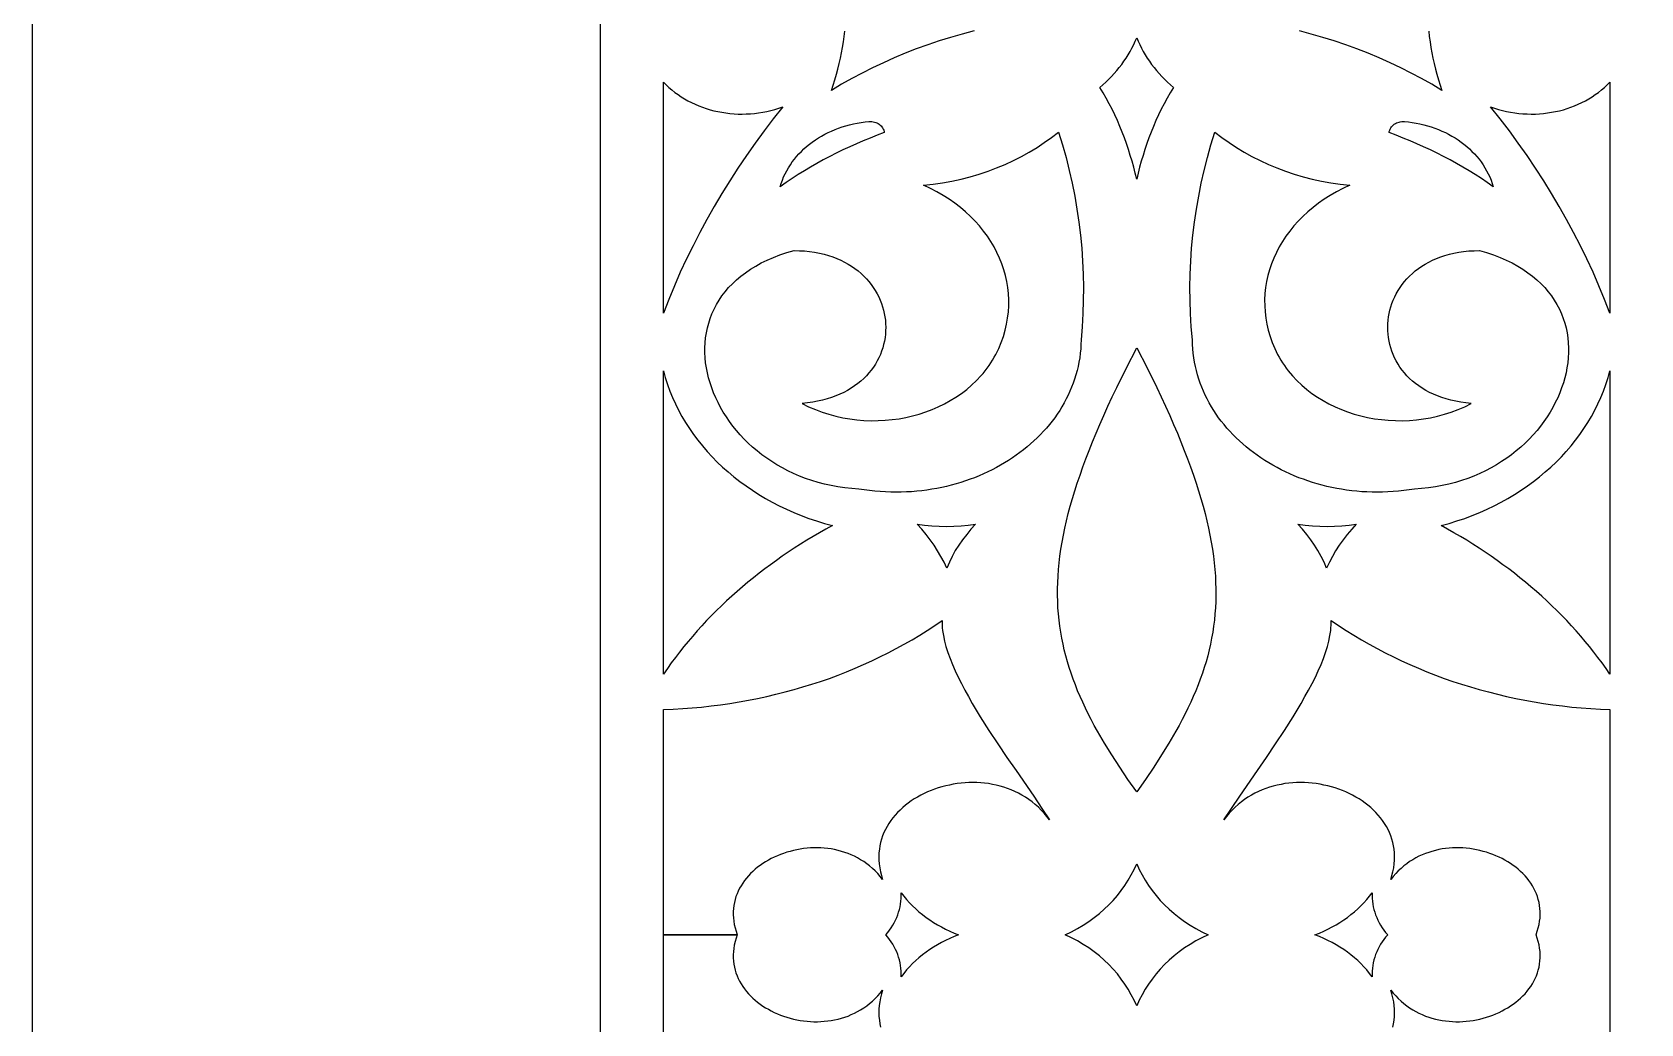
# Model space of a CAD drawing. Extents: x 1336 to 2036, y -730 to 370.
# Drawn here: x 1335.7 to 1463.2, y 115.1 to 193.7 of the extents above; entities that cross this region are included whole.
import ezdxf

# ---------------------------------------------------------------- set-up
doc = ezdxf.new("R2010")
doc.units = 0
doc.layers.add('LAYER_1', color=18, linetype='CONTINUOUS')
doc.layers.add('LAYER_2', color=4, linetype='CONTINUOUS')

msp = doc.modelspace()

# ---------------------------------------------------------------- linework, layer by layer
at = {"layer": 'LAYER_1'}
for points in [[(1335.73, -729.84), (2035.73, -729.84), (2035.73, 370.16), (1335.73, 370.16)], [(1423.23, 193.22), (1423.34, 192.94), (1423.47, 192.67), (1423.61, 192.4), (1423.75, 192.13), (1423.9, 191.87), (1424.06, 191.61), (1424.24, 191.36), (1424.41, 191.11), (1424.6, 190.86), (1424.8, 190.62), (1425, 190.39), (1425.22, 190.16), (1425.44, 189.93), (1425.67, 189.71), (1425.9, 189.49), (1426.15, 189.28), (1425.89, 188.85), (1425.64, 188.42), (1425.4, 187.99), (1425.17, 187.55), (1424.96, 187.1), (1424.75, 186.66), (1424.56, 186.2), (1424.38, 185.75), (1424.2, 185.29), (1424.04, 184.83), (1423.88, 184.37), (1423.73, 183.9), (1423.59, 183.44), (1423.46, 182.97), (1423.34, 182.49), (1423.23, 182.02), (1423.11, 182.49), (1422.99, 182.97), (1422.86, 183.44), (1422.72, 183.9), (1422.58, 184.37), (1422.42, 184.83), (1422.25, 185.29), (1422.08, 185.75), (1421.9, 186.2), (1421.7, 186.66), (1421.5, 187.1), (1421.28, 187.55), (1421.05, 187.99), (1420.82, 188.42), (1420.57, 188.85), (1420.31, 189.28), (1420.55, 189.49), (1420.79, 189.71), (1421.02, 189.93), (1421.24, 190.16), (1421.45, 190.39), (1421.66, 190.62), (1421.85, 190.86), (1422.04, 191.11), (1422.22, 191.36), (1422.39, 191.61), (1422.55, 191.87), (1422.71, 192.13), (1422.85, 192.4), (1422.99, 192.67), (1423.11, 192.94)], [(1385.74, 189.71), (1385.95, 189.49), (1386.17, 189.28), (1386.4, 189.08), (1386.64, 188.89), (1386.89, 188.71), (1387.15, 188.54), (1387.41, 188.37), (1387.68, 188.22), (1387.96, 188.08), (1388.24, 187.95), (1388.53, 187.82), (1388.83, 187.71), (1389.13, 187.61), (1389.43, 187.52), (1389.74, 187.44), (1390.05, 187.37), (1390.36, 187.31), (1390.68, 187.26), (1391, 187.22), (1391.33, 187.19), (1391.65, 187.17), (1391.98, 187.17), (1392.3, 187.18), (1392.63, 187.19), (1392.95, 187.22), (1393.28, 187.26), (1393.6, 187.32), (1393.93, 187.38), (1394.25, 187.46), (1394.57, 187.54), (1394.88, 187.64), (1395.2, 187.75), (1394.44, 186.8), (1393.71, 185.84), (1393, 184.87), (1392.31, 183.89), (1391.64, 182.89), (1390.99, 181.89), (1390.36, 180.88), (1389.76, 179.86), (1389.18, 178.83), (1388.62, 177.8), (1388.08, 176.75), (1387.57, 175.7), (1387.07, 174.64), (1386.6, 173.57), (1386.16, 172.49), (1385.74, 171.41)], [(1460.72, 171.41), (1460.3, 172.49), (1459.85, 173.57), (1459.38, 174.64), (1458.89, 175.7), (1458.38, 176.75), (1457.84, 177.8), (1457.28, 178.83), (1456.7, 179.86), (1456.09, 180.88), (1455.47, 181.89), (1454.82, 182.89), (1454.15, 183.89), (1453.46, 184.87), (1452.75, 185.84), (1452.01, 186.8), (1451.26, 187.75), (1451.57, 187.64), (1451.89, 187.54), (1452.21, 187.46), (1452.53, 187.38), (1452.85, 187.32), (1453.18, 187.26), (1453.5, 187.22), (1453.83, 187.19), (1454.15, 187.18), (1454.48, 187.17), (1454.81, 187.17), (1455.13, 187.19), (1455.45, 187.22), (1455.77, 187.26), (1456.09, 187.31), (1456.41, 187.37), (1456.72, 187.44), (1457.03, 187.52), (1457.33, 187.61), (1457.63, 187.71), (1457.92, 187.82), (1458.21, 187.95), (1458.5, 188.08), (1458.77, 188.22), (1459.05, 188.37), (1459.31, 188.54), (1459.56, 188.71), (1459.81, 188.89), (1460.05, 189.08), (1460.28, 189.28), (1460.51, 189.49), (1460.72, 189.71)], [(1402.02, 186.58), (1402.13, 186.59), (1402.24, 186.58), (1402.35, 186.57), (1402.45, 186.54), (1402.55, 186.51), (1402.65, 186.47), (1402.74, 186.42), (1402.83, 186.36), (1402.91, 186.3), (1402.98, 186.23), (1403.05, 186.15), (1403.1, 186.07), (1403.15, 185.98), (1403.19, 185.89), (1403.21, 185.8), (1403.23, 185.7), (1402.67, 185.49), (1402.12, 185.27), (1401.57, 185.05), (1401.03, 184.82), (1400.49, 184.58), (1399.96, 184.33), (1399.43, 184.08), (1398.91, 183.81), (1398.4, 183.54), (1397.89, 183.26), (1397.39, 182.97), (1396.9, 182.68), (1396.41, 182.38), (1395.93, 182.07), (1395.45, 181.75), (1394.99, 181.42), (1395.07, 181.68), (1395.16, 181.94), (1395.26, 182.19), (1395.38, 182.44), (1395.5, 182.68), (1395.64, 182.92), (1395.79, 183.15), (1395.94, 183.38), (1396.11, 183.6), (1396.29, 183.81), (1396.47, 184.02), (1396.67, 184.22), (1396.87, 184.41), (1397.08, 184.6), (1397.3, 184.78), (1397.53, 184.95), (1397.77, 185.12), (1398.01, 185.28), (1398.26, 185.43), (1398.52, 185.57), (1398.78, 185.71), (1399.05, 185.83), (1399.33, 185.95), (1399.61, 186.06), (1399.89, 186.16), (1400.18, 186.25), (1400.48, 186.33), (1400.78, 186.4), (1401.09, 186.46), (1401.4, 186.51), (1401.71, 186.55)], [(1444.43, 186.58), (1444.75, 186.55), (1445.06, 186.51), (1445.37, 186.46), (1445.67, 186.4), (1445.97, 186.33), (1446.27, 186.25), (1446.56, 186.16), (1446.85, 186.06), (1447.13, 185.95), (1447.41, 185.83), (1447.68, 185.71), (1447.94, 185.57), (1448.2, 185.43), (1448.45, 185.28), (1448.69, 185.12), (1448.92, 184.95), (1449.15, 184.78), (1449.37, 184.6), (1449.59, 184.41), (1449.79, 184.22), (1449.98, 184.02), (1450.17, 183.81), (1450.35, 183.6), (1450.51, 183.38), (1450.67, 183.15), (1450.82, 182.92), (1450.95, 182.68), (1451.08, 182.44), (1451.19, 182.19), (1451.3, 181.94), (1451.39, 181.68), (1451.47, 181.42), (1451, 181.75), (1450.53, 182.07), (1450.05, 182.38), (1449.56, 182.68), (1449.06, 182.97), (1448.56, 183.26), (1448.05, 183.54), (1447.54, 183.81), (1447.02, 184.08), (1446.5, 184.33), (1445.96, 184.58), (1445.43, 184.82), (1444.89, 185.05), (1444.34, 185.27), (1443.78, 185.49), (1443.23, 185.7), (1443.24, 185.8), (1443.27, 185.89), (1443.31, 185.98), (1443.35, 186.07), (1443.41, 186.15), (1443.48, 186.23), (1443.55, 186.3), (1443.63, 186.36), (1443.72, 186.42), (1443.81, 186.47), (1443.91, 186.51), (1444.01, 186.54), (1444.11, 186.57), (1444.22, 186.58), (1444.32, 186.59)], [(1417.03, 185.74), (1417.34, 184.74), (1417.63, 183.73), (1417.88, 182.71), (1418.11, 181.7), (1418.32, 180.68), (1418.49, 179.65), (1418.65, 178.62), (1418.77, 177.59), (1418.87, 176.56), (1418.94, 175.52), (1418.99, 174.49), (1419.01, 173.45), (1419, 172.41), (1418.97, 171.37), (1418.9, 170.33), (1418.82, 169.29), (1418.81, 168.93), (1418.79, 168.58), (1418.75, 168.23), (1418.71, 167.88), (1418.65, 167.53), (1418.58, 167.19), (1418.5, 166.86), (1418.41, 166.52), (1418.31, 166.19), (1418.2, 165.87), (1418.07, 165.55), (1417.94, 165.23), (1417.8, 164.91), (1417.64, 164.61), (1417.48, 164.3), (1417.31, 164), (1417.13, 163.71), (1416.93, 163.42), (1416.73, 163.13), (1416.52, 162.85), (1416.31, 162.58), (1416.08, 162.31), (1415.84, 162.05), (1415.6, 161.79), (1415.35, 161.54), (1415.09, 161.29), (1414.82, 161.05), (1414.55, 160.82), (1414.27, 160.59), (1413.98, 160.37), (1413.68, 160.15), (1413.38, 159.94), (1413.07, 159.74), (1412.76, 159.55), (1412.44, 159.36), (1412.11, 159.18), (1411.78, 159), (1411.44, 158.84), (1411.09, 158.68), (1410.74, 158.53), (1410.39, 158.38), (1410.03, 158.25), (1409.66, 158.12), (1409.3, 158), (1408.92, 157.89), (1408.54, 157.79), (1408.16, 157.69), (1407.78, 157.6), (1407.39, 157.53), (1406.99, 157.46), (1406.6, 157.4), (1406.2, 157.35), (1405.8, 157.3), (1405.39, 157.27), (1404.98, 157.25), (1404.57, 157.23), (1404.16, 157.23), (1403.75, 157.23), (1403.33, 157.25), (1402.91, 157.28), (1402.49, 157.31), (1402.07, 157.36), (1401.65, 157.41), (1401.22, 157.48), (1400.66, 157.52), (1400.1, 157.57), (1399.56, 157.65), (1399.02, 157.75), (1398.5, 157.87), (1397.99, 158), (1397.48, 158.15), (1397, 158.32), (1396.52, 158.5), (1396.05, 158.7), (1395.6, 158.92), (1395.16, 159.15), (1394.73, 159.39), (1394.32, 159.65), (1393.92, 159.92), (1393.53, 160.2), (1393.16, 160.5), (1392.8, 160.8), (1392.46, 161.12), (1392.13, 161.44), (1391.82, 161.78), (1391.52, 162.12), (1391.24, 162.47), (1390.97, 162.83), (1390.72, 163.19), (1390.48, 163.56), (1390.26, 163.94), (1390.06, 164.32), (1389.88, 164.7), (1389.71, 165.09), (1389.56, 165.49), (1389.43, 165.88), (1389.31, 166.28), (1389.22, 166.68), (1389.14, 167.08), (1389.08, 167.48), (1389.04, 167.88), (1389.02, 168.28), (1389.02, 168.67), (1389.04, 169.07), (1389.08, 169.46), (1389.14, 169.85), (1389.22, 170.24), (1389.32, 170.62), (1389.44, 170.99), (1389.58, 171.36), (1389.75, 171.72), (1389.93, 172.08), (1390.14, 172.43), (1390.37, 172.77), (1390.63, 173.1), (1390.9, 173.43), (1391.2, 173.74), (1391.52, 174.04), (1391.87, 174.33), (1392.24, 174.61), (1392.63, 174.88), (1393.05, 175.14), (1393.49, 175.38), (1393.96, 175.61), (1394.45, 175.82), (1394.97, 176.02), (1395.51, 176.2), (1396.08, 176.36), (1396.51, 176.35), (1396.92, 176.33), (1397.32, 176.28), (1397.71, 176.23), (1398.09, 176.15), (1398.46, 176.07), (1398.81, 175.97), (1399.15, 175.86), (1399.47, 175.73), (1399.78, 175.6), (1400.08, 175.45), (1400.37, 175.29), (1400.64, 175.12), (1400.91, 174.94), (1401.15, 174.75), (1401.39, 174.55), (1401.61, 174.34), (1401.82, 174.13), (1402.01, 173.91), (1402.19, 173.68), (1402.36, 173.44), (1402.52, 173.2), (1402.66, 172.95), (1402.79, 172.7), (1402.91, 172.44), (1403.01, 172.18), (1403.1, 171.92), (1403.17, 171.65), (1403.23, 171.38), (1403.28, 171.11), (1403.32, 170.84), (1403.34, 170.56), (1403.35, 170.29), (1403.34, 170.01), (1403.32, 169.74), (1403.29, 169.47), (1403.24, 169.19), (1403.18, 168.92), (1403.11, 168.66), (1403.02, 168.39), (1402.92, 168.13), (1402.8, 167.88), (1402.67, 167.62), (1402.53, 167.38), (1402.37, 167.14), (1402.2, 166.9), (1402.02, 166.67), (1401.82, 166.45), (1401.61, 166.23), (1401.38, 166.03), (1401.14, 165.83), (1400.88, 165.64), (1400.61, 165.46), (1400.33, 165.29), (1400.03, 165.13), (1399.72, 164.98), (1399.4, 164.85), (1399.06, 164.72), (1398.7, 164.61), (1398.34, 164.51), (1397.95, 164.43), (1397.56, 164.35), (1397.15, 164.3), (1396.72, 164.26), (1397.24, 164), (1397.77, 163.77), (1398.3, 163.57), (1398.84, 163.4), (1399.39, 163.25), (1399.95, 163.13), (1400.5, 163.03), (1401.06, 162.96), (1401.62, 162.91), (1402.18, 162.89), (1402.74, 162.9), (1403.3, 162.93), (1403.85, 162.98), (1404.4, 163.05), (1404.94, 163.15), (1405.47, 163.28), (1406, 163.42), (1406.51, 163.59), (1407.02, 163.78), (1407.51, 163.99), (1407.99, 164.23), (1408.46, 164.48), (1408.91, 164.76), (1409.34, 165.05), (1409.76, 165.37), (1410.15, 165.71), (1410.53, 166.07), (1410.89, 166.44), (1411.06, 166.64), (1411.22, 166.84), (1411.38, 167.04), (1411.53, 167.25), (1411.67, 167.47), (1411.81, 167.69), (1411.94, 167.91), (1412.07, 168.14), (1412.3, 168.61), (1412.5, 169.09), (1412.67, 169.57), (1412.81, 170.05), (1412.92, 170.54), (1413, 171.02), (1413.06, 171.51), (1413.09, 171.99), (1413.09, 172.47), (1413.07, 172.96), (1413.01, 173.44), (1412.94, 173.91), (1412.83, 174.38), (1412.7, 174.85), (1412.55, 175.31), (1412.37, 175.76), (1412.16, 176.21), (1411.93, 176.65), (1411.68, 177.08), (1411.4, 177.5), (1411.1, 177.91), (1410.78, 178.31), (1410.43, 178.7), (1410.06, 179.07), (1409.67, 179.43), (1409.26, 179.78), (1408.83, 180.11), (1408.37, 180.43), (1407.89, 180.73), (1407.4, 181.02), (1406.88, 181.28), (1406.34, 181.53), (1407.1, 181.62), (1407.85, 181.73), (1408.59, 181.87), (1409.32, 182.03), (1410.04, 182.21), (1410.75, 182.42), (1411.45, 182.66), (1412.13, 182.91), (1412.8, 183.19), (1413.46, 183.49), (1414.1, 183.82), (1414.72, 184.16), (1415.33, 184.52), (1415.91, 184.91), (1416.48, 185.32)], [(1429.42, 185.74), (1429.97, 185.32), (1430.54, 184.91), (1431.13, 184.52), (1431.74, 184.16), (1432.36, 183.82), (1433, 183.49), (1433.66, 183.19), (1434.33, 182.91), (1435.01, 182.66), (1435.71, 182.42), (1436.41, 182.21), (1437.13, 182.03), (1437.86, 181.87), (1438.6, 181.73), (1439.35, 181.62), (1440.11, 181.53), (1439.57, 181.28), (1439.06, 181.02), (1438.56, 180.73), (1438.08, 180.43), (1437.63, 180.11), (1437.2, 179.78), (1436.78, 179.43), (1436.39, 179.07), (1436.02, 178.7), (1435.68, 178.31), (1435.35, 177.91), (1435.05, 177.5), (1434.78, 177.08), (1434.52, 176.65), (1434.29, 176.21), (1434.09, 175.76), (1433.91, 175.31), (1433.75, 174.85), (1433.62, 174.38), (1433.52, 173.91), (1433.44, 173.44), (1433.39, 172.96), (1433.36, 172.47), (1433.37, 171.99), (1433.4, 171.51), (1433.45, 171.02), (1433.54, 170.54), (1433.65, 170.05), (1433.79, 169.57), (1433.96, 169.09), (1434.16, 168.61), (1434.39, 168.14), (1434.51, 167.91), (1434.65, 167.69), (1434.78, 167.47), (1434.93, 167.25), (1435.08, 167.04), (1435.24, 166.84), (1435.57, 166.44), (1435.92, 166.07), (1436.3, 165.71), (1436.7, 165.37), (1437.11, 165.05), (1437.55, 164.76), (1438, 164.48), (1438.46, 164.23), (1438.94, 163.99), (1439.44, 163.78), (1439.94, 163.59), (1440.46, 163.42), (1440.98, 163.28), (1441.52, 163.15), (1442.06, 163.05), (1442.61, 162.98), (1443.16, 162.93), (1443.72, 162.9), (1444.27, 162.89), (1444.83, 162.91), (1445.39, 162.96), (1445.95, 163.03), (1446.51, 163.13), (1447.06, 163.25), (1447.61, 163.4), (1448.15, 163.57), (1448.69, 163.77), (1449.22, 164), (1449.73, 164.26), (1449.31, 164.3), (1448.9, 164.35), (1448.5, 164.43), (1448.12, 164.51), (1447.75, 164.61), (1447.4, 164.72), (1447.06, 164.85), (1446.73, 164.98), (1446.42, 165.13), (1446.12, 165.29), (1445.84, 165.46), (1445.57, 165.64), (1445.32, 165.83), (1445.08, 166.03), (1444.85, 166.23), (1444.64, 166.45), (1444.44, 166.67), (1444.25, 166.9), (1444.08, 167.14), (1443.93, 167.38), (1443.78, 167.62), (1443.65, 167.88), (1443.54, 168.13), (1443.44, 168.39), (1443.35, 168.66), (1443.28, 168.92), (1443.22, 169.19), (1443.17, 169.47), (1443.14, 169.74), (1443.12, 170.01), (1443.11, 170.29), (1443.12, 170.56), (1443.14, 170.84), (1443.17, 171.11), (1443.22, 171.38), (1443.28, 171.65), (1443.36, 171.92), (1443.45, 172.18), (1443.55, 172.44), (1443.67, 172.7), (1443.79, 172.95), (1443.94, 173.2), (1444.09, 173.44), (1444.26, 173.68), (1444.44, 173.91), (1444.64, 174.13), (1444.85, 174.34), (1445.07, 174.55), (1445.3, 174.75), (1445.55, 174.94), (1445.81, 175.12), (1446.08, 175.29), (1446.37, 175.45), (1446.67, 175.6), (1446.98, 175.73), (1447.31, 175.86), (1447.65, 175.97), (1448, 176.07), (1448.36, 176.15), (1448.74, 176.23), (1449.13, 176.28), (1449.53, 176.33), (1449.95, 176.35), (1450.38, 176.36), (1450.95, 176.2), (1451.49, 176.02), (1452.01, 175.82), (1452.5, 175.61), (1452.97, 175.38), (1453.41, 175.14), (1453.83, 174.88), (1454.22, 174.61), (1454.59, 174.33), (1454.93, 174.04), (1455.26, 173.74), (1455.55, 173.43), (1455.83, 173.1), (1456.08, 172.77), (1456.31, 172.43), (1456.52, 172.08), (1456.71, 171.72), (1456.87, 171.36), (1457.01, 170.99), (1457.14, 170.62), (1457.24, 170.24), (1457.32, 169.85), (1457.38, 169.46), (1457.41, 169.07), (1457.43, 168.67), (1457.43, 168.28), (1457.41, 167.88), (1457.37, 167.48), (1457.31, 167.08), (1457.24, 166.68), (1457.14, 166.28), (1457.03, 165.88), (1456.89, 165.49), (1456.75, 165.09), (1456.58, 164.7), (1456.39, 164.32), (1456.19, 163.94), (1455.97, 163.56), (1455.74, 163.19), (1455.49, 162.83), (1455.22, 162.47), (1454.94, 162.12), (1454.64, 161.78), (1454.32, 161.44), (1454, 161.12), (1453.65, 160.8), (1453.29, 160.5), (1452.92, 160.2), (1452.54, 159.92), (1452.14, 159.65), (1451.72, 159.39), (1451.3, 159.15), (1450.86, 158.92), (1450.4, 158.7), (1449.94, 158.5), (1449.46, 158.32), (1448.97, 158.15), (1448.47, 158), (1447.96, 157.87), (1447.43, 157.75), (1446.9, 157.65), (1446.35, 157.57), (1445.8, 157.52), (1445.23, 157.48), (1444.81, 157.41), (1444.39, 157.36), (1443.96, 157.31), (1443.55, 157.28), (1443.13, 157.25), (1442.71, 157.23), (1442.3, 157.23), (1441.88, 157.23), (1441.47, 157.25), (1441.06, 157.27), (1440.66, 157.3), (1440.26, 157.35), (1439.86, 157.4), (1439.46, 157.46), (1439.07, 157.53), (1438.68, 157.6), (1438.29, 157.69), (1437.91, 157.79), (1437.53, 157.89), (1437.16, 158), (1436.79, 158.12), (1436.43, 158.25), (1436.07, 158.38), (1435.71, 158.53), (1435.36, 158.68), (1435.02, 158.84), (1434.68, 159), (1434.35, 159.18), (1434.02, 159.36), (1433.7, 159.55), (1433.38, 159.74), (1433.07, 159.94), (1432.77, 160.15), (1432.48, 160.37), (1432.19, 160.59), (1431.91, 160.82), (1431.63, 161.05), (1431.36, 161.29), (1431.11, 161.54), (1430.85, 161.79), (1430.61, 162.05), (1430.38, 162.31), (1430.15, 162.58), (1429.93, 162.85), (1429.72, 163.13), (1429.52, 163.42), (1429.33, 163.71), (1429.15, 164), (1428.98, 164.3), (1428.81, 164.61), (1428.66, 164.91), (1428.52, 165.23), (1428.38, 165.55), (1428.26, 165.87), (1428.15, 166.19), (1428.05, 166.52), (1427.96, 166.86), (1427.88, 167.19), (1427.81, 167.53), (1427.75, 167.88), (1427.7, 168.23), (1427.67, 168.58), (1427.65, 168.93), (1427.64, 169.29), (1427.55, 170.33), (1427.49, 171.37), (1427.46, 172.41), (1427.45, 173.45), (1427.47, 174.49), (1427.51, 175.52), (1427.58, 176.56), (1427.68, 177.59), (1427.81, 178.62), (1427.96, 179.65), (1428.14, 180.68), (1428.34, 181.7), (1428.57, 182.71), (1428.83, 183.73), (1429.11, 184.74)], [(1423.23, 168.67), (1424.05, 167.07), (1424.81, 165.52), (1425.17, 164.77), (1425.51, 164.04), (1425.84, 163.31), (1426.15, 162.6), (1426.45, 161.9), (1426.73, 161.21), (1427, 160.54), (1427.25, 159.88), (1427.49, 159.23), (1427.72, 158.58), (1427.93, 157.95), (1428.13, 157.34), (1428.31, 156.73), (1428.49, 156.13), (1428.64, 155.54), (1428.79, 154.95), (1428.92, 154.38), (1429.03, 153.82), (1429.14, 153.26), (1429.23, 152.71), (1429.3, 152.17), (1429.37, 151.64), (1429.42, 151.11), (1429.46, 150.59), (1429.48, 150.08), (1429.5, 149.57), (1429.5, 149.07), (1429.49, 148.57), (1429.46, 148.07), (1429.43, 147.59), (1429.38, 147.1), (1429.32, 146.62), (1429.25, 146.15), (1429.16, 145.67), (1429.07, 145.2), (1428.96, 144.74), (1428.85, 144.27), (1428.72, 143.81), (1428.58, 143.35), (1428.43, 142.89), (1428.26, 142.43), (1428.09, 141.97), (1427.91, 141.51), (1427.71, 141.06), (1427.51, 140.6), (1427.29, 140.14), (1427.06, 139.68), (1426.83, 139.22), (1426.58, 138.76), (1426.33, 138.3), (1425.78, 137.36), (1425.2, 136.42), (1424.58, 135.46), (1423.92, 134.49), (1423.23, 133.49), (1422.53, 134.49), (1421.88, 135.46), (1421.26, 136.42), (1420.67, 137.36), (1420.13, 138.3), (1419.87, 138.76), (1419.63, 139.22), (1419.39, 139.68), (1419.16, 140.14), (1418.95, 140.6), (1418.74, 141.06), (1418.55, 141.51), (1418.37, 141.97), (1418.19, 142.43), (1418.03, 142.89), (1417.88, 143.35), (1417.74, 143.81), (1417.61, 144.27), (1417.49, 144.74), (1417.39, 145.2), (1417.29, 145.67), (1417.21, 146.15), (1417.14, 146.62), (1417.08, 147.1), (1417.03, 147.59), (1416.99, 148.07), (1416.97, 148.57), (1416.96, 149.07), (1416.96, 149.57), (1416.97, 150.08), (1417, 150.59), (1417.04, 151.11), (1417.09, 151.64), (1417.15, 152.17), (1417.23, 152.71), (1417.32, 153.26), (1417.42, 153.82), (1417.54, 154.38), (1417.67, 154.95), (1417.81, 155.54), (1417.97, 156.13), (1418.14, 156.73), (1418.33, 157.34), (1418.52, 157.95), (1418.74, 158.58), (1418.96, 159.23), (1419.2, 159.88), (1419.46, 160.54), (1419.73, 161.21), (1420.01, 161.9), (1420.31, 162.6), (1420.62, 163.31), (1420.95, 164.04), (1421.29, 164.77), (1421.65, 165.52), (1422.41, 167.07)], [(1385.73, 166.84), (1385.88, 166.3), (1386.05, 165.77), (1386.24, 165.24), (1386.45, 164.73), (1386.68, 164.22), (1386.93, 163.72), (1387.2, 163.23), (1387.49, 162.74), (1387.79, 162.27), (1388.12, 161.8), (1388.46, 161.34), (1388.82, 160.9), (1389.2, 160.46), (1389.59, 160.04), (1390, 159.62), (1390.42, 159.22), (1390.86, 158.83), (1391.32, 158.45), (1391.79, 158.08), (1392.28, 157.73), (1392.78, 157.39), (1393.29, 157.06), (1393.82, 156.74), (1394.36, 156.44), (1394.91, 156.16), (1395.48, 155.88), (1396.06, 155.63), (1396.65, 155.39), (1397.25, 155.16), (1397.86, 154.95), (1398.49, 154.76), (1399.12, 154.58), (1398.6, 154.3), (1398.09, 154.01), (1397.59, 153.72), (1397.09, 153.42), (1396.59, 153.11), (1396.1, 152.8), (1395.62, 152.48), (1395.15, 152.16), (1394.68, 151.83), (1394.21, 151.49), (1393.76, 151.15), (1393.31, 150.81), (1392.86, 150.46), (1392.42, 150.1), (1391.99, 149.74), (1391.57, 149.37), (1391.15, 149), (1390.74, 148.62), (1390.33, 148.24), (1389.94, 147.85), (1389.55, 147.46), (1389.16, 147.06), (1388.79, 146.66), (1388.42, 146.25), (1388.06, 145.84), (1387.7, 145.42), (1387.36, 145), (1387.02, 144.57), (1386.69, 144.14), (1386.36, 143.71), (1386.05, 143.27), (1385.74, 142.82)], [(1460.72, 142.82), (1460.41, 143.27), (1460.09, 143.71), (1459.77, 144.14), (1459.44, 144.57), (1459.1, 145), (1458.75, 145.42), (1458.4, 145.84), (1458.04, 146.25), (1457.67, 146.66), (1457.29, 147.06), (1456.91, 147.46), (1456.52, 147.85), (1456.12, 148.24), (1455.72, 148.62), (1455.31, 149), (1454.89, 149.37), (1454.46, 149.74), (1454.03, 150.1), (1453.59, 150.46), (1453.15, 150.81), (1452.7, 151.15), (1452.24, 151.49), (1451.78, 151.83), (1451.31, 152.16), (1450.83, 152.48), (1450.35, 152.8), (1449.86, 153.11), (1449.37, 153.42), (1448.87, 153.72), (1448.36, 154.01), (1447.85, 154.3), (1447.34, 154.58), (1447.97, 154.76), (1448.59, 154.95), (1449.21, 155.16), (1449.81, 155.39), (1450.4, 155.63), (1450.98, 155.88), (1451.54, 156.16), (1452.1, 156.44), (1452.64, 156.74), (1453.16, 157.06), (1453.68, 157.39), (1454.18, 157.73), (1454.66, 158.08), (1455.14, 158.45), (1455.59, 158.83), (1456.03, 159.22), (1456.46, 159.62), (1456.87, 160.04), (1457.26, 160.46), (1457.64, 160.9), (1458, 161.34), (1458.34, 161.8), (1458.66, 162.27), (1458.97, 162.74), (1459.26, 163.23), (1459.52, 163.72), (1459.77, 164.22), (1460, 164.73), (1460.21, 165.24), (1460.4, 165.77), (1460.57, 166.3), (1460.72, 166.84)], [(1410.46, 154.69), (1410.1, 154.3), (1409.76, 153.89), (1409.44, 153.47), (1409.14, 153.04), (1408.86, 152.6), (1408.61, 152.15), (1408.39, 151.69), (1408.18, 151.22), (1407.97, 151.69), (1407.72, 152.15), (1407.46, 152.59), (1407.18, 153.03), (1406.87, 153.47), (1406.54, 153.89), (1406.2, 154.3), (1405.83, 154.69), (1406.41, 154.62), (1406.99, 154.56), (1407.57, 154.53), (1408.15, 154.52), (1408.73, 154.53), (1409.31, 154.56), (1409.89, 154.62)], [(1440.62, 154.69), (1440.26, 154.3), (1439.91, 153.89), (1439.58, 153.47), (1439.28, 153.03), (1438.99, 152.59), (1438.73, 152.15), (1438.49, 151.69), (1438.27, 151.22), (1438.07, 151.69), (1437.84, 152.15), (1437.59, 152.6), (1437.32, 153.04), (1437.02, 153.47), (1436.7, 153.89), (1436.36, 154.3), (1435.99, 154.69), (1436.57, 154.62), (1437.15, 154.56), (1437.73, 154.53), (1438.31, 154.52), (1438.89, 154.53), (1439.47, 154.56), (1440.05, 154.62)], [(1407.83, 147.08), (1407.82, 146.89), (1407.82, 146.69), (1407.83, 146.5), (1407.85, 146.29), (1407.91, 145.88), (1408, 145.44), (1408.12, 145), (1408.27, 144.54), (1408.44, 144.07), (1408.63, 143.58), (1408.84, 143.09), (1409.08, 142.59), (1409.34, 142.08), (1409.61, 141.56), (1409.9, 141.04), (1410.2, 140.51), (1410.51, 139.98), (1410.84, 139.45), (1411.52, 138.37), (1412.23, 137.3), (1412.95, 136.23), (1413.67, 135.18), (1415.07, 133.15), (1415.72, 132.19), (1416.33, 131.28), (1416.12, 131.55), (1415.9, 131.81), (1415.67, 132.06), (1415.44, 132.29), (1415.19, 132.51), (1414.94, 132.71), (1414.68, 132.9), (1414.41, 133.08), (1414.14, 133.25), (1413.86, 133.4), (1413.58, 133.53), (1413.29, 133.66), (1413, 133.77), (1412.7, 133.87), (1412.4, 133.96), (1412.1, 134.03), (1411.8, 134.09), (1411.49, 134.15), (1411.18, 134.19), (1410.87, 134.21), (1410.56, 134.23), (1410.25, 134.24), (1409.94, 134.23), (1409.63, 134.21), (1409.32, 134.19), (1409.01, 134.15), (1408.7, 134.1), (1408.4, 134.04), (1408.1, 133.97), (1407.8, 133.9), (1407.51, 133.81), (1407.22, 133.71), (1406.94, 133.61), (1406.66, 133.49), (1406.39, 133.36), (1406.12, 133.23), (1405.87, 133.09), (1405.61, 132.94), (1405.37, 132.78), (1405.13, 132.61), (1404.91, 132.44), (1404.69, 132.25), (1404.48, 132.06), (1404.28, 131.86), (1404.09, 131.66), (1403.91, 131.44), (1403.75, 131.22), (1403.59, 131), (1403.45, 130.76), (1403.32, 130.52), (1403.2, 130.27), (1403.1, 130.02), (1403.01, 129.76), (1402.94, 129.5), (1402.88, 129.23), (1402.84, 128.95), (1402.81, 128.67), (1402.8, 128.38), (1402.8, 128.09), (1402.83, 127.79), (1402.87, 127.49), (1402.93, 127.18), (1403.01, 126.87), (1403.1, 126.56), (1402.91, 126.8), (1402.71, 127.03), (1402.5, 127.24), (1402.29, 127.44), (1402.07, 127.63), (1401.84, 127.81), (1401.6, 127.98), (1401.36, 128.13), (1401.12, 128.27), (1400.87, 128.4), (1400.62, 128.51), (1400.36, 128.62), (1400.1, 128.71), (1399.83, 128.79), (1399.57, 128.87), (1399.3, 128.93), (1399.03, 128.98), (1398.76, 129.01), (1398.48, 129.04), (1398.21, 129.06), (1397.93, 129.07), (1397.66, 129.07), (1397.38, 129.06), (1397.11, 129.04), (1396.84, 129.01), (1396.57, 128.97), (1396.3, 128.92), (1396.04, 128.86), (1395.77, 128.79), (1395.51, 128.72), (1395.26, 128.63), (1395.01, 128.54), (1394.76, 128.44), (1394.52, 128.33), (1394.28, 128.22), (1394.05, 128.09), (1393.83, 127.96), (1393.61, 127.83), (1393.4, 127.68), (1393.2, 127.53), (1393, 127.37), (1392.82, 127.2), (1392.64, 127.03), (1392.47, 126.85), (1392.31, 126.67), (1392.16, 126.47), (1392.02, 126.28), (1391.89, 126.07), (1391.77, 125.87), (1391.66, 125.65), (1391.57, 125.43), (1391.48, 125.21), (1391.41, 124.98), (1391.36, 124.75), (1391.31, 124.51), (1391.28, 124.27), (1391.27, 124.02), (1391.26, 123.77), (1391.28, 123.52), (1391.31, 123.26), (1391.35, 123), (1391.42, 122.73), (1391.49, 122.46), (1391.59, 122.19), (1385.74, 122.19), (1385.74, 140.02), (1386.5, 140.05), (1387.26, 140.09), (1388.01, 140.15), (1388.76, 140.22), (1389.51, 140.3), (1390.26, 140.4), (1391, 140.5), (1391.74, 140.62), (1392.47, 140.75), (1393.2, 140.9), (1393.93, 141.06), (1394.65, 141.23), (1395.37, 141.41), (1396.08, 141.6), (1396.79, 141.81), (1397.49, 142.02), (1398.19, 142.25), (1398.88, 142.49), (1399.57, 142.75), (1400.24, 143.01), (1400.92, 143.29), (1401.58, 143.58), (1402.24, 143.88), (1402.89, 144.19), (1403.54, 144.51), (1404.18, 144.84), (1404.8, 145.19), (1405.43, 145.55), (1406.04, 145.91), (1406.64, 146.29), (1407.24, 146.68)], [(1423.23, 127.81), (1423.43, 127.36), (1423.65, 126.93), (1423.9, 126.5), (1424.16, 126.09), (1424.45, 125.68), (1424.76, 125.29), (1425.09, 124.91), (1425.43, 124.55), (1425.8, 124.2), (1426.19, 123.86), (1426.59, 123.54), (1427.02, 123.23), (1427.46, 122.95), (1427.92, 122.67), (1428.39, 122.42), (1428.88, 122.18), (1428.39, 121.95), (1427.92, 121.7), (1427.46, 121.42), (1427.02, 121.14), (1426.59, 120.83), (1426.19, 120.51), (1425.8, 120.17), (1425.43, 119.82), (1425.09, 119.45), (1424.76, 119.08), (1424.45, 118.68), (1424.16, 118.28), (1423.9, 117.87), (1423.65, 117.44), (1423.43, 117.01), (1423.23, 116.56), (1423.03, 117.01), (1422.8, 117.44), (1422.56, 117.87), (1422.29, 118.28), (1422, 118.68), (1421.7, 119.08), (1421.37, 119.45), (1421.02, 119.82), (1420.65, 120.17), (1420.27, 120.51), (1419.86, 120.83), (1419.44, 121.14), (1419, 121.42), (1418.54, 121.7), (1418.06, 121.95), (1417.57, 122.18), (1418.06, 122.42), (1418.54, 122.67), (1419, 122.95), (1419.44, 123.23), (1419.86, 123.54), (1420.27, 123.86), (1420.65, 124.2), (1421.02, 124.55), (1421.37, 124.91), (1421.7, 125.29), (1422, 125.68), (1422.29, 126.09), (1422.56, 126.5), (1422.8, 126.93), (1423.03, 127.36)], [(1404.56, 125.5), (1404.77, 125.24), (1404.99, 124.97), (1405.22, 124.72), (1405.47, 124.47), (1405.72, 124.23), (1405.98, 124), (1406.26, 123.78), (1406.54, 123.56), (1406.83, 123.36), (1407.13, 123.16), (1407.44, 122.98), (1407.76, 122.8), (1408.08, 122.63), (1408.42, 122.47), (1408.76, 122.32), (1409.1, 122.18), (1408.76, 122.05), (1408.42, 121.9), (1408.08, 121.74), (1407.76, 121.57), (1407.44, 121.39), (1407.13, 121.21), (1406.83, 121.01), (1406.54, 120.81), (1406.26, 120.59), (1405.98, 120.37), (1405.72, 120.14), (1405.47, 119.9), (1405.22, 119.65), (1404.99, 119.4), (1404.77, 119.13), (1404.56, 118.86), (1404.57, 119.09), (1404.57, 119.31), (1404.55, 119.53), (1404.52, 119.75), (1404.48, 119.97), (1404.43, 120.19), (1404.37, 120.4), (1404.3, 120.62), (1404.22, 120.82), (1404.13, 121.03), (1404.02, 121.23), (1403.91, 121.43), (1403.78, 121.63), (1403.65, 121.82), (1403.5, 122), (1403.35, 122.18), (1403.5, 122.37), (1403.65, 122.55), (1403.78, 122.74), (1403.91, 122.94), (1404.02, 123.14), (1404.13, 123.34), (1404.22, 123.55), (1404.3, 123.75), (1404.37, 123.97), (1404.43, 124.18), (1404.48, 124.4), (1404.52, 124.62), (1404.55, 124.84), (1404.57, 125.06), (1404.57, 125.28)], [(1441.89, 125.5), (1441.89, 125.28), (1441.89, 125.06), (1441.91, 124.84), (1441.93, 124.62), (1441.97, 124.4), (1442.02, 124.18), (1442.08, 123.97), (1442.15, 123.75), (1442.24, 123.55), (1442.33, 123.34), (1442.43, 123.14), (1442.55, 122.94), (1442.67, 122.74), (1442.81, 122.55), (1442.95, 122.37), (1443.11, 122.18), (1442.95, 122), (1442.81, 121.82), (1442.67, 121.63), (1442.55, 121.43), (1442.43, 121.23), (1442.33, 121.03), (1442.24, 120.82), (1442.15, 120.62), (1442.08, 120.4), (1442.02, 120.19), (1441.97, 119.97), (1441.93, 119.75), (1441.91, 119.53), (1441.89, 119.31), (1441.89, 119.09), (1441.89, 118.86), (1441.68, 119.13), (1441.46, 119.4), (1441.23, 119.65), (1440.99, 119.9), (1440.74, 120.14), (1440.47, 120.37), (1440.2, 120.59), (1439.92, 120.81), (1439.63, 121.01), (1439.32, 121.21), (1439.02, 121.39), (1438.7, 121.57), (1438.37, 121.74), (1438.04, 121.9), (1437.7, 122.05), (1437.35, 122.18), (1437.7, 122.32), (1438.04, 122.47), (1438.37, 122.63), (1438.7, 122.8), (1439.02, 122.98), (1439.32, 123.16), (1439.63, 123.36), (1439.92, 123.56), (1440.2, 123.78), (1440.47, 124), (1440.74, 124.23), (1440.99, 124.47), (1441.23, 124.72), (1441.46, 124.97), (1441.68, 125.24)]]:
    msp.add_lwpolyline(points, close=True, dxfattribs=at)
for points in [[(1410.34, 193.75), (1409.41, 193.5), (1408.48, 193.24), (1407.57, 192.96), (1406.67, 192.65), (1405.77, 192.33), (1404.89, 191.99), (1404.02, 191.63), (1403.16, 191.24), (1402.31, 190.84), (1401.48, 190.42), (1400.65, 189.98), (1399.85, 189.53), (1399.05, 189.05), (1399.19, 189.47), (1399.32, 189.89), (1399.45, 190.32), (1399.56, 190.74), (1399.66, 191.17), (1399.76, 191.59), (1399.84, 192.02), (1399.92, 192.45), (1399.99, 192.88), (1400.05, 193.31), (1400.1, 193.74)], [(1446.36, 193.74), (1446.41, 193.31), (1446.47, 192.88), (1446.53, 192.45), (1446.61, 192.02), (1446.7, 191.59), (1446.79, 191.17), (1446.9, 190.74), (1447.01, 190.32), (1447.13, 189.89), (1447.26, 189.47), (1447.4, 189.05), (1446.61, 189.53), (1445.8, 189.98), (1444.98, 190.42), (1444.14, 190.84), (1443.3, 191.24), (1442.44, 191.63), (1441.56, 191.99), (1440.68, 192.33), (1439.79, 192.65), (1438.88, 192.96), (1437.97, 193.24), (1437.05, 193.5), (1436.12, 193.75)], [(1443.52, 114.87), (1443.58, 115.14), (1443.62, 115.42), (1443.65, 115.7), (1443.66, 115.99), (1443.65, 116.28), (1443.63, 116.58), (1443.59, 116.88), (1443.53, 117.19), (1443.45, 117.5), (1443.35, 117.81), (1443.55, 117.57), (1443.75, 117.34), (1443.95, 117.13), (1444.17, 116.92), (1444.39, 116.74), (1444.62, 116.56), (1444.85, 116.39), (1445.09, 116.24), (1445.34, 116.1), (1445.58, 115.97), (1445.84, 115.86), (1446.1, 115.75), (1446.36, 115.66), (1446.62, 115.58), (1446.89, 115.5), (1447.16, 115.44), (1447.43, 115.39), (1447.7, 115.36), (1447.97, 115.33), (1448.25, 115.31), (1448.52, 115.3), (1448.8, 115.3), (1449.07, 115.31), (1449.34, 115.33), (1449.62, 115.36), (1449.89, 115.4), (1450.15, 115.45), (1450.42, 115.51), (1450.68, 115.58), (1450.94, 115.65), (1451.2, 115.74), (1451.45, 115.83), (1451.69, 115.93), (1451.94, 116.04), (1452.17, 116.15), (1452.4, 116.28), (1452.63, 116.41), (1452.84, 116.55), (1453.05, 116.69), (1453.26, 116.84), (1453.45, 117), (1453.64, 117.17), (1453.82, 117.34), (1453.99, 117.52), (1454.15, 117.71), (1454.3, 117.9), (1454.44, 118.09), (1454.57, 118.3), (1454.69, 118.51), (1454.79, 118.72), (1454.89, 118.94), (1454.97, 119.16), (1455.04, 119.39), (1455.1, 119.62), (1455.14, 119.86), (1455.17, 120.11), (1455.19, 120.35), (1455.19, 120.6), (1455.18, 120.86), (1455.15, 121.12), (1455.1, 121.38), (1455.04, 121.64), (1454.96, 121.91), (1454.87, 122.18), (1454.96, 122.46), (1455.04, 122.73), (1455.1, 122.99), (1455.15, 123.25), (1455.18, 123.51), (1455.19, 123.77), (1455.19, 124.02), (1455.17, 124.26), (1455.14, 124.51), (1455.1, 124.75), (1455.04, 124.98), (1454.97, 125.21), (1454.89, 125.43), (1454.79, 125.65), (1454.69, 125.86), (1454.57, 126.07), (1454.44, 126.28), (1454.3, 126.47), (1454.15, 126.66), (1453.99, 126.85), (1453.82, 127.03), (1453.64, 127.2), (1453.45, 127.37), (1453.26, 127.53), (1453.05, 127.68), (1452.84, 127.82), (1452.63, 127.96), (1452.4, 128.09), (1452.17, 128.22), (1451.94, 128.33), (1451.69, 128.44), (1451.45, 128.54), (1451.2, 128.63), (1450.94, 128.72), (1450.68, 128.79), (1450.42, 128.86), (1450.15, 128.92), (1449.89, 128.97), (1449.62, 129.01), (1449.34, 129.04), (1449.07, 129.06), (1448.8, 129.07), (1448.52, 129.07), (1448.25, 129.06), (1447.97, 129.04), (1447.7, 129.01), (1447.43, 128.98), (1447.16, 128.93), (1446.89, 128.87), (1446.62, 128.79), (1446.36, 128.71), (1446.1, 128.62), (1445.84, 128.51), (1445.58, 128.4), (1445.34, 128.27), (1445.09, 128.13), (1444.85, 127.98), (1444.62, 127.81), (1444.39, 127.63), (1444.17, 127.44), (1443.95, 127.24), (1443.75, 127.03), (1443.55, 126.8), (1443.35, 126.56), (1443.45, 126.87), (1443.53, 127.18), (1443.59, 127.49), (1443.63, 127.79), (1443.65, 128.09), (1443.66, 128.38), (1443.65, 128.67), (1443.62, 128.95), (1443.58, 129.23), (1443.52, 129.5), (1443.44, 129.76), (1443.36, 130.02), (1443.25, 130.27), (1443.14, 130.52), (1443.01, 130.76), (1442.86, 131), (1442.71, 131.22), (1442.54, 131.44), (1442.37, 131.66), (1442.18, 131.86), (1441.98, 132.06), (1441.77, 132.25), (1441.55, 132.44), (1441.32, 132.61), (1441.09, 132.78), (1440.84, 132.94), (1440.59, 133.09), (1440.33, 133.23), (1440.07, 133.36), (1439.79, 133.49), (1439.52, 133.61), (1439.23, 133.71), (1438.94, 133.81), (1438.65, 133.9), (1438.36, 133.97), (1438.06, 134.04), (1437.75, 134.1), (1437.45, 134.15), (1437.14, 134.19), (1436.83, 134.21), (1436.52, 134.23), (1436.21, 134.24), (1435.9, 134.23), (1435.59, 134.21), (1435.28, 134.19), (1434.97, 134.15), (1434.66, 134.09), (1434.35, 134.03), (1434.05, 133.96), (1433.75, 133.87), (1433.46, 133.77), (1433.16, 133.66), (1432.87, 133.53), (1432.59, 133.4), (1432.31, 133.25), (1432.04, 133.08), (1431.78, 132.9), (1431.52, 132.71), (1431.26, 132.51), (1431.02, 132.29), (1430.78, 132.06), (1430.56, 131.81), (1430.34, 131.55), (1430.13, 131.28), (1430.73, 132.19), (1431.39, 133.15), (1432.79, 135.18), (1433.51, 136.23), (1434.23, 137.3), (1434.94, 138.37), (1435.62, 139.45), (1435.94, 139.98), (1436.26, 140.51), (1436.56, 141.04), (1436.85, 141.56), (1437.12, 142.08), (1437.38, 142.59), (1437.61, 143.09), (1437.83, 143.58), (1438.02, 144.07), (1438.19, 144.54), (1438.34, 145), (1438.45, 145.44), (1438.54, 145.88), (1438.6, 146.29), (1438.62, 146.5), (1438.63, 146.69), (1438.64, 146.89), (1438.63, 147.08), (1439.22, 146.68), (1439.81, 146.29), (1440.42, 145.91), (1441.03, 145.55), (1441.65, 145.19), (1442.28, 144.84), (1442.92, 144.51), (1443.56, 144.19), (1444.21, 143.88), (1444.87, 143.58), (1445.54, 143.29), (1446.21, 143.01), (1446.89, 142.75), (1447.58, 142.49), (1448.27, 142.25), (1448.96, 142.02), (1449.67, 141.81), (1450.37, 141.6), (1451.09, 141.41), (1451.8, 141.23), (1452.53, 141.06), (1453.25, 140.9), (1453.98, 140.75), (1454.72, 140.62), (1455.46, 140.5), (1456.2, 140.4), (1456.95, 140.3), (1457.69, 140.22), (1458.45, 140.15), (1459.2, 140.09), (1459.96, 140.05), (1460.71, 140.02), (1460.71, 122.18), (1460.71, 104.35)], [(1385.74, 104.35), (1385.74, 122.18), (1391.59, 122.18), (1391.49, 121.91), (1391.42, 121.64), (1391.35, 121.37), (1391.31, 121.11), (1391.28, 120.85), (1391.26, 120.6), (1391.27, 120.35), (1391.28, 120.1), (1391.31, 119.86), (1391.36, 119.62), (1391.41, 119.39), (1391.48, 119.16), (1391.57, 118.94), (1391.66, 118.72), (1391.77, 118.5), (1391.89, 118.29), (1392.02, 118.09), (1392.16, 117.9), (1392.31, 117.7), (1392.47, 117.52), (1392.64, 117.34), (1392.82, 117.17), (1393, 117), (1393.2, 116.84), (1393.4, 116.69), (1393.61, 116.54), (1393.83, 116.41), (1394.05, 116.28), (1394.28, 116.15), (1394.52, 116.04), (1394.76, 115.93), (1395.01, 115.83), (1395.26, 115.74), (1395.51, 115.65), (1395.77, 115.58), (1396.04, 115.51), (1396.3, 115.45), (1396.57, 115.4), (1396.84, 115.36), (1397.11, 115.33), (1397.38, 115.31), (1397.66, 115.3), (1397.93, 115.3), (1398.21, 115.31), (1398.48, 115.33), (1398.76, 115.36), (1399.03, 115.39), (1399.3, 115.44), (1399.57, 115.5), (1399.83, 115.58), (1400.1, 115.66), (1400.36, 115.75), (1400.62, 115.86), (1400.87, 115.97), (1401.12, 116.1), (1401.36, 116.24), (1401.6, 116.39), (1401.84, 116.56), (1402.07, 116.74), (1402.29, 116.92), (1402.5, 117.13), (1402.71, 117.34), (1402.91, 117.57), (1403.1, 117.81), (1403.01, 117.5), (1402.93, 117.19), (1402.87, 116.88), (1402.83, 116.58), (1402.8, 116.28), (1402.8, 115.99), (1402.81, 115.7), (1402.84, 115.42), (1402.88, 115.14), (1402.94, 114.87)]]:
    msp.add_lwpolyline(points, dxfattribs=at)
at = {"layer": 'LAYER_2'}
msp.add_lwpolyline([(1990.72, -684.83), (1990.72, 325.15), (1380.73, 325.15), (1380.73, -684.83)], close=True, dxfattribs=at)

doc.saveas('drawing.dxf')
